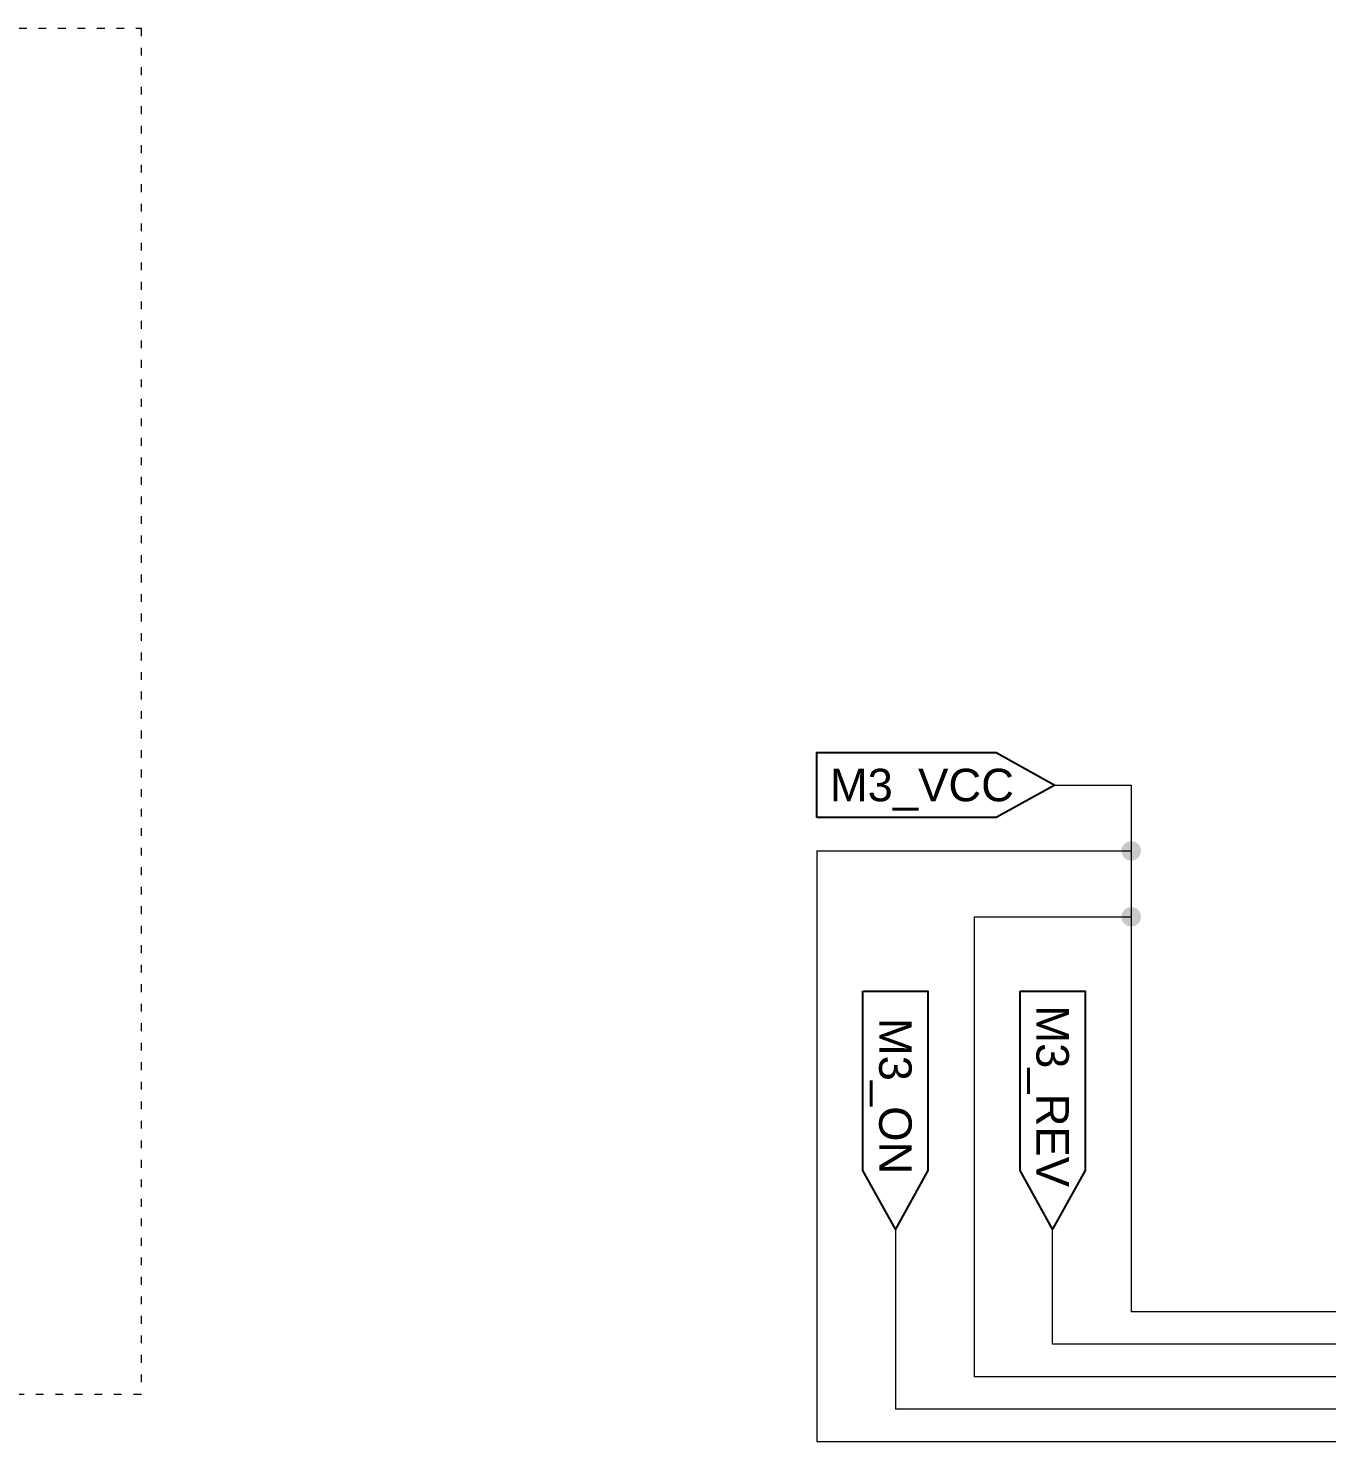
# Model space of a CAD drawing. Header units: millimetres. Extents: x 32696 to 36207, y 16706 to 17911.
# Drawn here: x 35519.9 to 35719.6, y 17413.4 to 17630.7 of the extents above; entities that cross this region are included whole.
import ezdxf
from ezdxf.enums import TextEntityAlignment as Align

# ---------------------------------------------------------------- set-up
doc = ezdxf.new("R2010")
doc.units = ezdxf.units.MM
doc.header["$LTSCALE"] = 0.1
doc.linetypes.add('ACAD_ISO03W100', pattern=[30, 12, -18])
doc.layers.get('0').update_dxf_attribs({"lineweight": 20})
for name, color, linetype, lineweight in [('ALIMENTAÇÃO', 1, 'Continuous', 25), ('ANNOTATION', 252, 'ACAD_ISO03W100', 13), ('COMANDOS', 5, 'Continuous', 25)]:
    doc.layers.add(name, color=color, linetype=linetype, lineweight=lineweight)
doc.styles.get("Standard").update_dxf_attribs({"font": 'arial.ttf'})

# ---------------------------------------------------------------- blocks, each defined once
blk = doc.blocks.new('COMMAND_TAG')
blk.add_lwpolyline([(34954.4, 17316.02), (34954.4, 17306.02), (34981.99, 17306.02), (34991.02, 17311.02), (34981.99, 17316.02), (34954.4, 17316.02)])
blk.add_attdef('NAME', text='', height=5).set_placement((34970.55, 17311.02), align=Align.MIDDLE_CENTER)

msp = doc.modelspace()

# ---------------------------------------------------------------- hatches: boundary and pattern name
at = {"layer": 'ALIMENTAÇÃO'}
h = msp.add_hatch(color=256, dxfattribs=at)
h.dxf.hatch_style = 1
h.paths.add_polyline_path([(35688.05, 17504.22, -1), (35691.05, 17504.22, -1)])
h = msp.add_hatch(color=256, dxfattribs=at)
h.dxf.hatch_style = 1
h.paths.add_polyline_path([(35688.05, 17494.09, -1), (35691.05, 17494.09, -1)])

# ---------------------------------------------------------------- linework, layer by layer
at = {"layer": 'ALIMENTAÇÃO', "lineweight": 20}
for p, q in [((35677.81, 17514.35), (35689.55, 17514.35)), ((35689.55, 17514.35), (35689.55, 17433.37)), ((35641.19, 17504.22), (35689.55, 17504.22)), ((35641.19, 17504.22), (35641.19, 17413.37)), ((35665.37, 17494.09), (35689.55, 17494.09)), ((35665.37, 17494.09), (35665.37, 17423.37)), ((35846.14, 17433.37), (35689.55, 17433.37)), ((35821.96, 17423.37), (35665.37, 17423.37)), ((35797.78, 17413.37), (35641.19, 17413.37))]:
    msp.add_line(p, q, dxfattribs=at)
at = {"layer": 'ANNOTATION', "lineweight": 20}
msp.add_lwpolyline([(35299.46, 17630.71), (35537.26, 17630.71), (35537.26, 17420.66), (35299.46, 17420.66)], close=True, dxfattribs=at)
at = {"layer": 'COMANDOS', "lineweight": 20}
for p, q in [((35653.28, 17446.05), (35653.28, 17418.37)), ((35677.46, 17428.37), (35677.46, 17446.05)), ((35834.05, 17428.37), (35677.46, 17428.37)), ((35809.87, 17418.37), (35653.28, 17418.37))]:
    msp.add_line(p, q, dxfattribs=at)

# ---------------------------------------------------------------- block references
at = {"layer": 'ALIMENTAÇÃO', "lineweight": 20}
ref = msp.add_blockref('COMMAND_TAG', (686.79, 34825.37), dxfattribs=dict(at, xscale=-1, rotation=180))
ref.add_attrib('NAME', 'M3_VCC', dxfattribs={"layer": '0', "height": 5}).set_placement((35657.35, 17514.35), align=Align.MIDDLE_CENTER)
at = {"layer": 'COMANDOS', "lineweight": 20}
ref = msp.add_blockref('COMMAND_TAG', (52964.3, 52437.07), dxfattribs=dict(at, xscale=-1, rotation=90))
ref.add_attrib('NAME', 'M3_ON', dxfattribs={"layer": '0', "height": 5, "rotation": 270}).set_placement((35653.28, 17466.52), align=Align.MIDDLE_CENTER)
ref = msp.add_blockref('COMMAND_TAG', (52988.48, 52437.07), dxfattribs=dict(at, xscale=-1, rotation=90))
ref.add_attrib('NAME', 'M3_REV', dxfattribs={"layer": '0', "height": 5, "rotation": 270}).set_placement((35677.46, 17466.51), align=Align.MIDDLE_CENTER)

doc.saveas('drawing.dxf')
